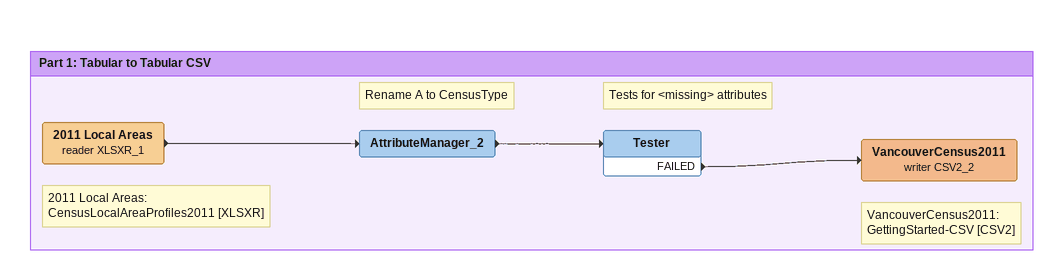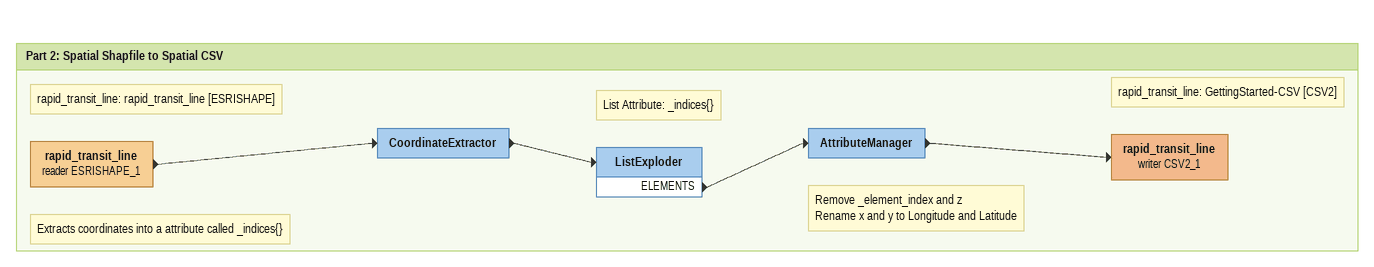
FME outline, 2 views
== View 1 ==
Bookmark: Part 1: Tabular to Tabular CSV
Note: 2011 Local Areas: CensusLocalAreaProfiles2011 [XLSXR]
2011 Local Areas (reader XLSXR_1)
    -> AttributeManager_2
Note: Rename A to CensusType
AttributeManager_2
    -> Tester
Note: Tests for <missing> attributes
Tester
    FAILED -> VancouverCensus2011 (writer CSV2_2)
Note: VancouverCensus2011: GettingStarted-CSV [CSV2]
VancouverCensus2011 (writer CSV2_2)

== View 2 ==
Bookmark: Part 2: Spatial Shapfile to Spatial CSV
Note: rapid_transit_line: rapid_transit_line [ESRISHAPE]
rapid_transit_line (reader ESRISHAPE_1)
    -> CoordinateExtractor
Note: Extracts coordinates into a attribute called _indices{}
CoordinateExtractor
    -> ListExploder
Note: List Attribute: _indices{}
ListExploder
    ELEMENTS -> AttributeManager
Note: Remove _element_index and z / Rename x and y to Longitude and Latitude
AttributeManager
    -> rapid_transit_line (writer CSV2_1)
Note: rapid_transit_line: GettingStarted-CSV [CSV2]
rapid_transit_line (writer CSV2_1)
